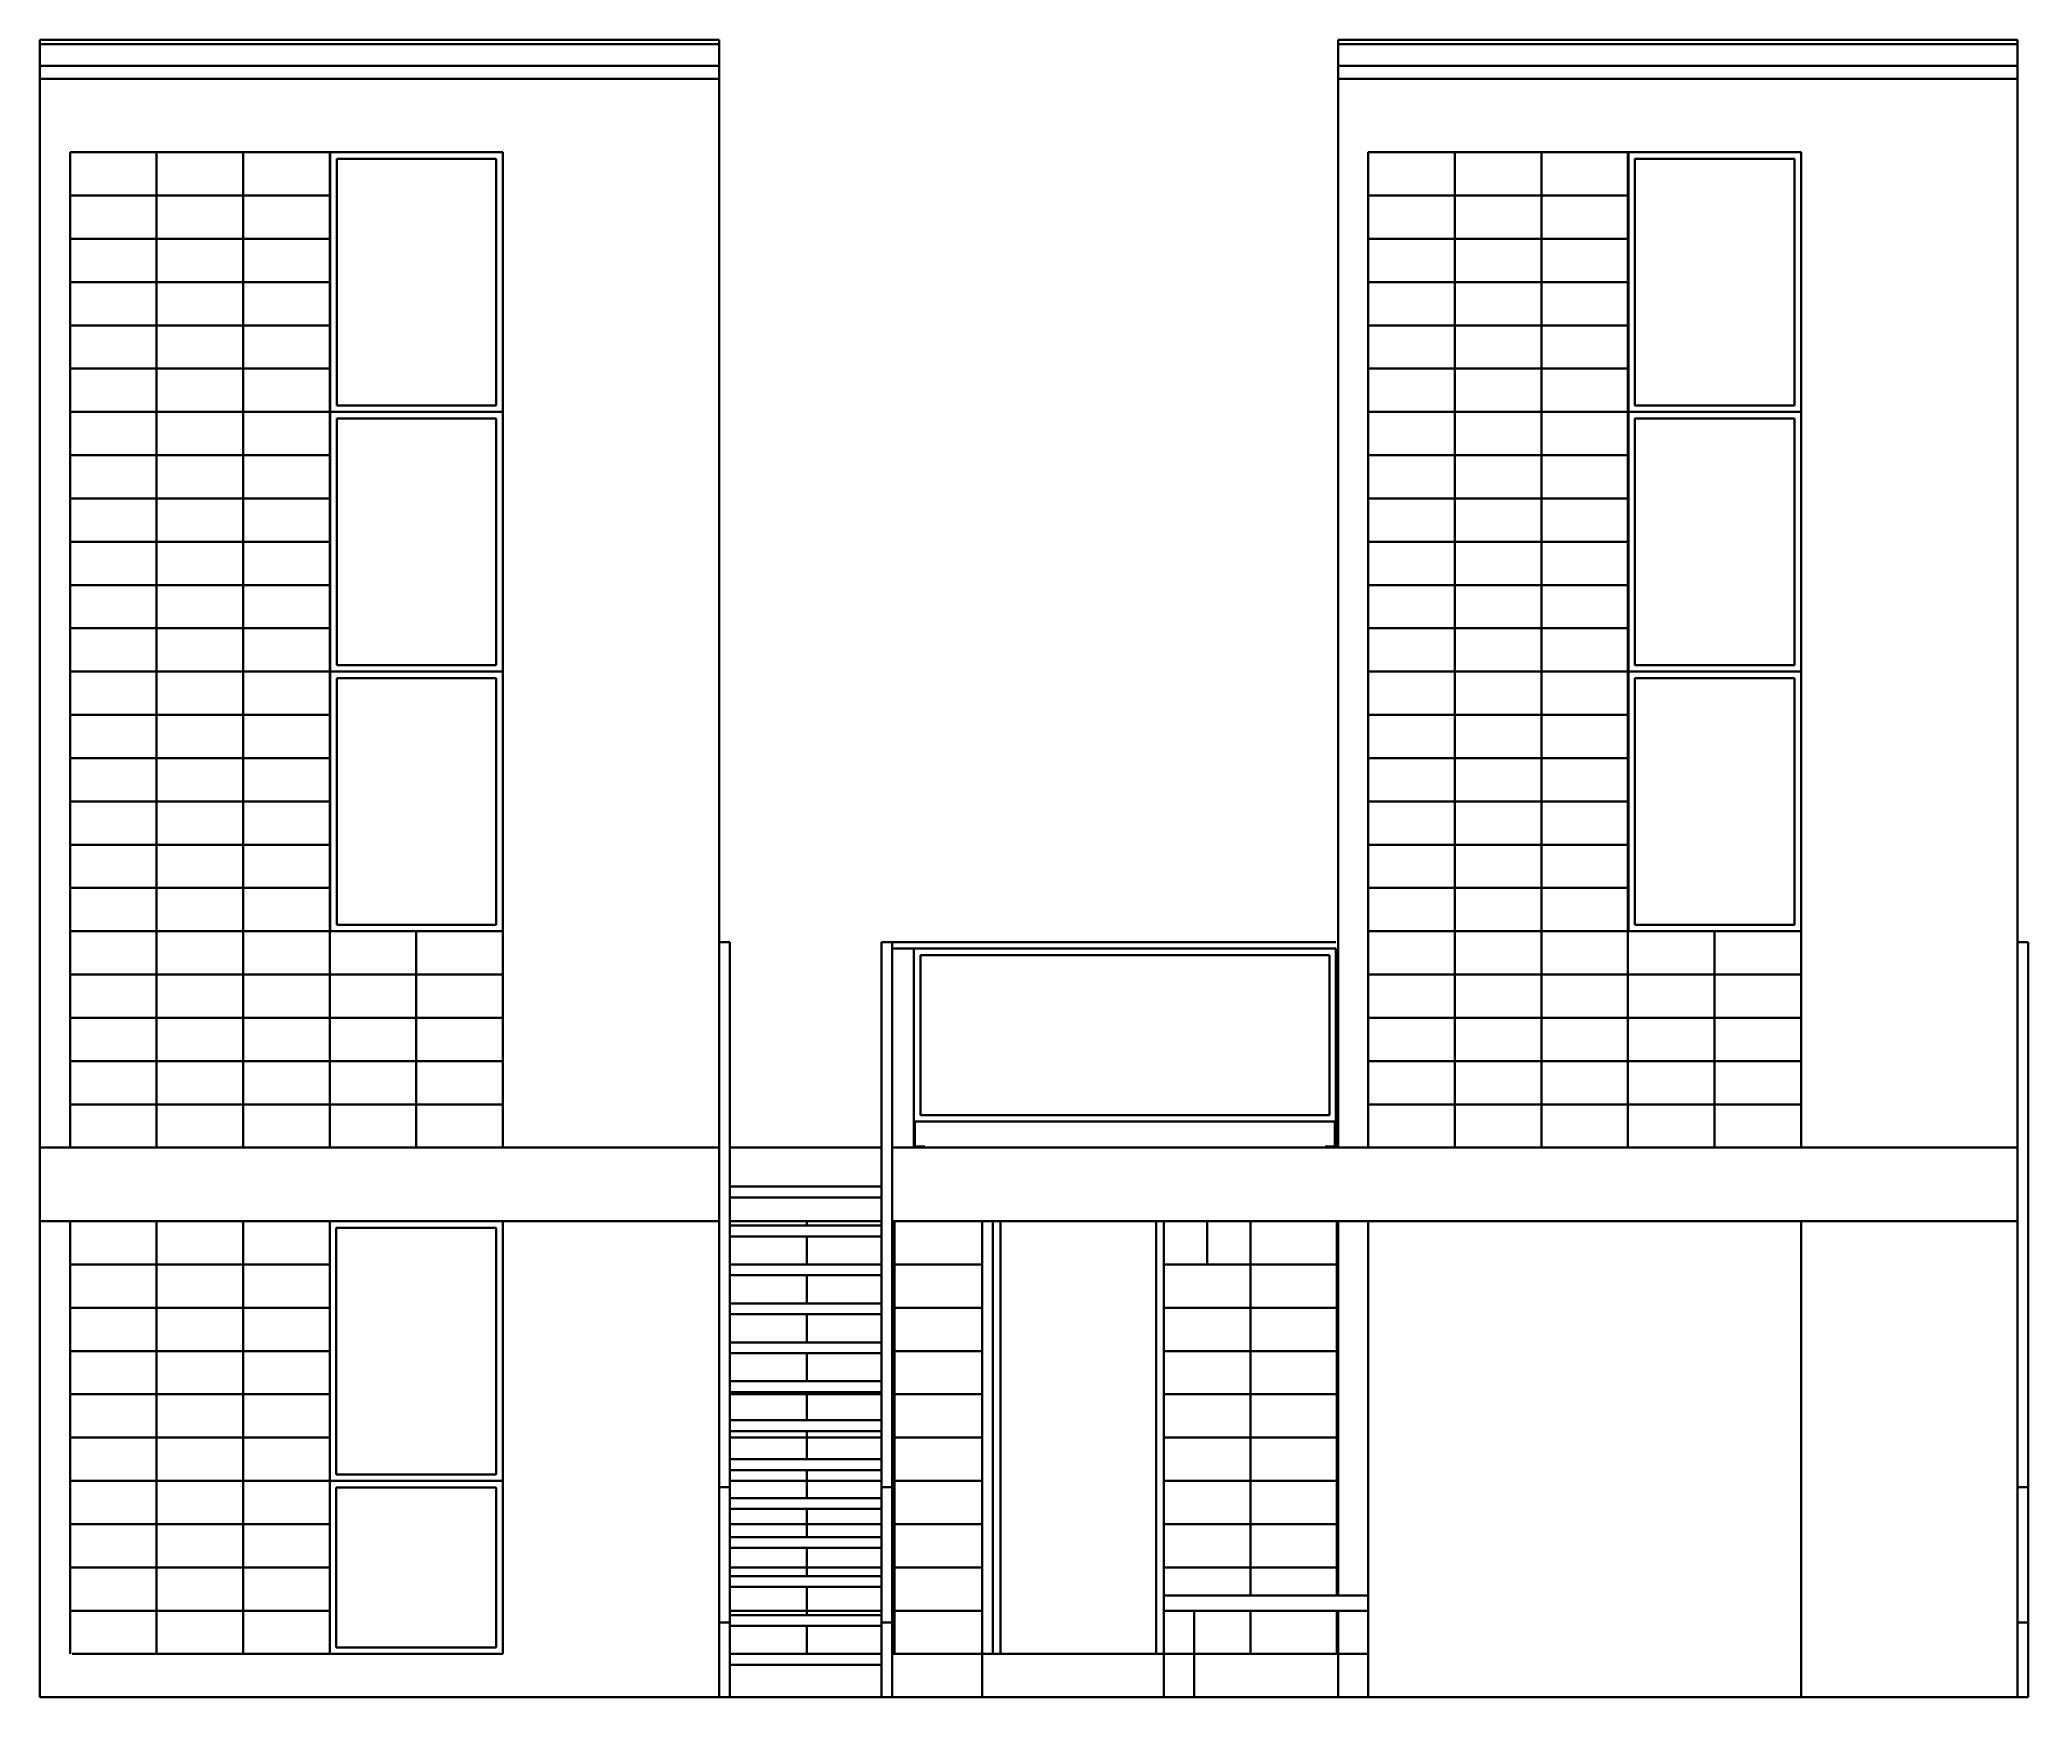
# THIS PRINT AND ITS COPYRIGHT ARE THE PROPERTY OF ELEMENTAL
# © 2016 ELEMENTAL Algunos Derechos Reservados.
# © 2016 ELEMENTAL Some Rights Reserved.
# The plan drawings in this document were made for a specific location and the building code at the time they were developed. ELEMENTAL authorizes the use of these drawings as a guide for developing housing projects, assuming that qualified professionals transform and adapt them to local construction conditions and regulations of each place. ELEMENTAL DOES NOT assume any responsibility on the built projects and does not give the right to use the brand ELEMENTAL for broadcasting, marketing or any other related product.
# Model space of a CAD drawing. Header units: metres. Extents: x 0 to 9.19, y 0 to 7.66.
import ezdxf

# ---------------------------------------------------------------- set-up
doc = ezdxf.new("R2010")
doc.units = ezdxf.units.M
doc.header["$LTSCALE"] = 5
doc.header["$MEASUREMENT"] = 0
doc.layers.add('A-ELEV-MBE1', color=7, linetype='Continuous', lineweight=35)
doc.layers.add('A-SECT-MCUT', color=7, linetype='Continuous', lineweight=35)

msp = doc.modelspace()

# ---------------------------------------------------------------- linework, layer by layer
at = {"layer": 'A-ELEV-MBE1'}
for p, q in [((0, 7.66), (3.14, 7.66)), ((0, 7.48), (0, 7.66)), ((0, 7.64), (3.14, 7.64)), ((3.14, 7.66), (3.14, 7.48)), ((6, 7.66), (9.14, 7.66)), ((6, 7.48), (6, 7.66)), ((6, 7.64), (9.14, 7.64)), ((9.14, 7.66), (9.14, 7.48)), ((0, 7.54), (3.14, 7.54)), ((6, 7.54), (9.14, 7.54)), ((0.14, 7.14), (0.14, 2.54)), ((0.14, 7.14), (2.14, 7.14)), ((1.3425, 5.99), (1.3425, 7.14)), ((1.3425, 7.14), (1.64, 7.14)), ((1.3725, 5.97), (1.3725, 7.11)), ((1.3725, 7.11), (2.11, 7.11)), ((2.11, 5.97), (2.11, 7.11)), ((2.14, 5.99), (2.14, 7.14)), ((2.14, 7.14), (2.14, 2.54)), ((6.14, 7.14), (6.14, 2.54)), ((6.15, 7.14), (8.14, 7.14)), ((7.3425, 5.99), (7.3425, 7.14)), ((7.3425, 7.14), (7.64, 7.14)), ((7.3725, 7.11), (8.11, 7.11)), ((7.3725, 5.97), (7.3725, 7.11)), ((8.14, 7.14), (7.64, 7.14)), ((8.11, 5.97), (8.11, 7.11)), ((8.14, 7.14), (8.14, 2.54)), ((8.14, 5.99), (8.14, 7.14)), ((1.3425, 4.69), (1.3425, 5.99)), ((2.14, 4.69), (2.14, 5.99)), ((7.3425, 4.69), (7.3425, 5.99)), ((8.14, 4.69), (8.14, 5.99)), ((1.3421, 5.94), (1.6396, 5.94)), ((1.64, 5.94), (1.3425, 5.94)), ((2.11, 5.97), (1.3725, 5.97)), ((1.3725, 4.77), (1.3725, 5.91)), ((1.3725, 5.91), (1.6696, 5.91)), ((2.1396, 5.94), (1.6396, 5.94)), ((1.64, 5.94), (2.14, 5.94)), ((2.11, 5.91), (1.6696, 5.91)), ((2.11, 4.77), (2.11, 5.91)), ((7.3421, 5.94), (7.6396, 5.94)), ((7.64, 5.94), (7.3425, 5.94)), ((8.11, 5.97), (7.3725, 5.97)), ((7.3725, 5.91), (7.6696, 5.91)), ((7.3725, 4.77), (7.3725, 5.91)), ((8.1396, 5.94), (7.6396, 5.94)), ((7.64, 5.94), (8.14, 5.94)), ((8.11, 5.91), (7.6696, 5.91)), ((8.11, 4.77), (8.11, 5.91)), ((1.3425, 4.74), (1.64, 4.74)), ((1.64, 4.74), (1.3425, 4.74)), ((1.3425, 3.54), (1.3425, 4.69)), ((1.67, 4.77), (1.3725, 4.77)), ((1.3725, 4.71), (2.11, 4.71)), ((1.3725, 3.57), (1.3725, 4.71)), ((1.64, 4.74), (2.14, 4.74)), ((2.14, 4.74), (1.64, 4.74)), ((1.67, 4.77), (2.11, 4.77)), ((2.11, 3.57), (2.11, 4.71)), ((2.14, 3.54), (2.14, 4.69)), ((7.64, 4.74), (7.3425, 4.74)), ((7.3425, 4.74), (7.64, 4.74)), ((7.3425, 3.54), (7.3425, 4.69)), ((7.67, 4.77), (7.3725, 4.77)), ((7.3725, 3.57), (7.3725, 4.71)), ((7.3725, 4.71), (8.11, 4.71)), ((8.14, 4.74), (7.64, 4.74)), ((7.64, 4.74), (8.14, 4.74)), ((7.67, 4.77), (8.11, 4.77)), ((8.11, 3.57), (8.11, 4.71)), ((8.14, 3.54), (8.14, 4.69)), ((1.64, 3.54), (1.3425, 3.54)), ((2.11, 3.57), (1.3725, 3.57)), ((1.64, 3.54), (2.14, 3.54)), ((7.64, 3.54), (7.3425, 3.54)), ((8.11, 3.57), (7.3725, 3.57)), ((7.64, 3.54), (8.14, 3.54)), ((9.14, 0.965), (9.14, 3.5)), ((3.14, 0.971), (3.14, 3.49)), ((3.19, 3.49), (3.14, 3.49)), ((3.19, 0.971), (3.19, 3.49)), ((3.89, 0.971), (3.89, 3.49)), ((3.94, 3.49), (3.89, 3.49)), ((3.89, 3.49), (5.99, 3.49)), ((3.94, 0.971), (3.94, 3.49)), ((3.94, 3.46), (5.99, 3.46)), ((4.04, 2.66), (4.04, 3.46)), ((4.07, 2.69), (4.07, 3.43)), ((4.07, 3.43), (5.96, 3.43)), ((5.96, 2.69), (5.96, 3.43)), ((5.99, 2.66), (5.99, 3.46)), ((5.99, 2.66), (5.99, 3.46)), ((6, 2.66), (6, 3.46)), ((6, 2.66), (6, 3.46)), ((9.14, 0.971), (9.14, 3.49)), ((9.19, 3.49), (9.14, 3.49)), ((9.19, 0.971), (9.19, 3.49)), ((4.07, 2.69), (5.96, 2.69)), ((4.04, 2.66), (5.99, 2.66)), ((4.04, 2.66), (4.04, 2.54)), ((4.045, 2.66), (4.045, 2.545)), ((5.985, 2.66), (5.985, 2.545)), ((5.99, 2.66), (5.99, 2.54)), ((6, 2.66), (6, 2.54)), ((0.15, 2.54), (0, 2.54)), ((3.19, 2.54), (3.89, 2.54)), ((3.94, 2.54), (6, 2.54)), ((4.045, 2.545), (4.09, 2.545)), ((4.09, 2.545), (4.09, 2.54)), ((5.94, 2.545), (5.94, 2.54)), ((5.985, 2.545), (5.94, 2.545)), ((3.19, 2.36), (3.89, 2.36)), ((3.19, 2.31), (3.89, 2.31)), ((0.15, 2.2), (0, 2.2)), ((0.14, 2.2), (0.14, 0.2)), ((0.15, 2.2), (3.14, 2.2)), ((1.34, 1), (1.34, 2.2)), ((1.34, 2.2), (2.14, 2.2)), ((1.37, 1.03), (1.37, 2.17)), ((1.37, 2.17), (2.11, 2.17)), ((2.11, 1.03), (2.11, 2.17)), ((2.14, 1), (2.14, 2.2)), ((3.19, 2.2), (3.545, 2.2)), ((3.89, 2.2), (3.19, 2.2)), ((3.19, 2.18), (3.89, 2.18)), ((3.19, 2.13), (3.89, 2.13)), ((3.545, 2.2), (3.89, 2.2)), ((3.545, 2.18), (3.545, 2.2)), ((3.545, 2.13), (3.545, 2)), ((3.545, 2), (3.545, 2.115)), ((3.94, 2.2), (5.9981, 2.2)), ((3.94, 2.2), (3.95, 2.2)), ((3.95, 2.2), (3.95, 2)), ((4.355, 0.2), (4.355, 2.2)), ((4.405, 2.2), (4.405, 0.2)), ((4.44, 2.2), (4.44, 0.2)), ((5.16, 0.2), (5.16, 2.2)), ((6, 2.2), (6, 0.47)), ((6.14, 2.2), (8.14, 2.2)), ((3.545, 2), (3.19, 2)), ((3.19, 2), (3.545, 2)), ((3.19, 2), (3.89, 2)), ((3.19, 1.95), (3.89, 1.95)), ((3.545, 2), (3.89, 2)), ((3.89, 2), (3.545, 2)), ((3.545, 1.82), (3.545, 1.95)), ((3.545, 1.95), (3.545, 1.82)), ((3.95, 2), (3.94, 2)), ((3.94, 2), (3.95, 2)), ((3.95, 2), (3.95, 1.8)), ((3.19, 1.82), (3.89, 1.82)), ((3.19, 1.77), (3.89, 1.77)), ((3.545, 1.64), (3.545, 1.77)), ((3.545, 1.77), (3.545, 1.64)), ((3.95, 1.8), (3.94, 1.8)), ((3.94, 1.8), (3.95, 1.8)), ((3.95, 1.8), (3.95, 1.6)), ((3.19, 1.64), (3.89, 1.64)), ((3.19, 1.59), (3.89, 1.59)), ((3.545, 1.46), (3.545, 1.59)), ((3.545, 1.59), (3.545, 1.46)), ((3.95, 1.6), (3.94, 1.6)), ((3.94, 1.6), (3.95, 1.6)), ((3.95, 1.6), (3.95, 1.4)), ((2.14, 1.483), (2.14, 1.05)), ((3.19, 1.46), (3.89, 1.46)), ((3.19, 1.41), (3.89, 1.41)), ((3.545, 1.4), (3.19, 1.4)), ((3.19, 1.4), (3.545, 1.4)), ((3.545, 1.28), (3.545, 1.41)), ((3.545, 1.41), (3.545, 1.28)), ((3.545, 1.4), (3.89, 1.4)), ((3.89, 1.4), (3.545, 1.4)), ((3.95, 1.4), (3.94, 1.4)), ((3.94, 1.4), (3.95, 1.4)), ((3.95, 1.4), (3.95, 1.2)), ((1.37, 1.2), (1.37, 1.03)), ((2.11, 1.2), (2.11, 1.03)), ((2.14, 1.2), (2.14, 0.2)), ((3.19, 1.28), (3.89, 1.28)), ((3.19, 1.23), (3.89, 1.23)), ((3.545, 1.2), (3.19, 1.2)), ((3.19, 1.2), (3.545, 1.2)), ((3.545, 1.1), (3.545, 1.23)), ((3.545, 1.2), (3.545, 1.185)), ((3.545, 1.2), (3.89, 1.2)), ((3.89, 1.2), (3.545, 1.2)), ((3.95, 1.2), (3.94, 1.2)), ((3.94, 1.2), (3.95, 1.2)), ((3.95, 1.2), (3.95, 1)), ((2.11, 1.03), (1.37, 1.03)), ((1.67, 1.03), (2.11, 1.03)), ((3.19, 1.1), (3.89, 1.1)), ((3.19, 1.05), (3.89, 1.05)), ((3.545, 0.92), (3.545, 1.05)), ((3.545, 1.05), (3.545, 0.92)), ((9.14, 1.015), (9.14, 0)), ((1.34, 1), (2.14, 1)), ((1.37, 0.97), (2.11, 0.97)), ((1.37, 0.97), (1.37, 0.23)), ((2.11, 0.97), (2.11, 0.23)), ((3.14, 0.971), (3.19, 0.971)), ((3.14, 0.971), (3.14, 0.3446)), ((3.545, 1), (3.19, 1)), ((3.19, 1), (3.545, 1)), ((3.19, 0.971), (3.19, 0.3446)), ((3.19, 0.92), (3.89, 0.92)), ((3.545, 1), (3.89, 1)), ((3.89, 1), (3.545, 1)), ((3.89, 0.971), (3.89, 0.3446)), ((3.89, 0.971), (3.94, 0.971)), ((3.95, 1), (3.94, 1)), ((3.94, 1), (3.95, 1)), ((3.94, 0.971), (3.94, 0.3446)), ((3.95, 1), (3.95, 0.8)), ((9.14, 0.971), (9.19, 0.971)), ((9.14, 0.971), (9.14, 0.3446)), ((9.19, 0.971), (9.19, 0.3446)), ((3.19, 0.87), (3.89, 0.87)), ((3.545, 0.87), (3.545, 0.74)), ((3.545, 0.8), (3.19, 0.8)), ((3.19, 0.8), (3.545, 0.8)), ((3.19, 0.74), (3.89, 0.74)), ((3.545, 0.8), (3.89, 0.8)), ((3.89, 0.8), (3.545, 0.8)), ((3.95, 0.8), (3.94, 0.8)), ((3.94, 0.8), (3.95, 0.8)), ((3.95, 0.8), (3.95, 0.6)), ((3.19, 0.69), (3.89, 0.69)), ((3.545, 0.56), (3.545, 0.69)), ((3.19, 0.6), (3.89, 0.6)), ((3.545, 0.6), (3.19, 0.6)), ((3.19, 0.6), (3.545, 0.6)), ((3.19, 0.56), (3.89, 0.56)), ((3.545, 0.6), (3.89, 0.6)), ((3.89, 0.6), (3.545, 0.6)), ((3.95, 0.6), (3.94, 0.6)), ((3.94, 0.6), (3.95, 0.6)), ((3.95, 0.6), (3.95, 0.4)), ((5.595, 0.6), (5.195, 0.6)), ((5.195, 0.6), (5.195, 0.4)), ((5.995, 0.6), (5.595, 0.6)), ((5.595, 0.6), (5.595, 0.47)), ((5.595, 0.47), (5.595, 0.6)), ((5.995, 0.47), (5.995, 0.6)), ((3.19, 0.51), (3.89, 0.51)), ((3.545, 0.51), (3.545, 0.38)), ((3.545, 0.38), (3.545, 0.51)), ((5.195, 0.47), (5.195, 0.4)), ((6.14, 0.47), (5.195, 0.47)), ((6.14, 0.4), (6.14, 0.47)), ((3.19, 0.4), (3.545, 0.4)), ((3.19, 0.38), (3.89, 0.38)), ((3.89, 0.4), (3.545, 0.4)), ((3.95, 0.4), (3.94, 0.4)), ((3.94, 0.4), (3.95, 0.4)), ((3.95, 0.4), (3.95, 0.2)), ((5.195, 0.4), (6.14, 0.4)), ((5.195, 0.4), (5.195, 0.2)), ((5.595, 0.4), (5.595, 0.2)), ((5.595, 0.2), (5.595, 0.4)), ((5.995, 0.2), (5.995, 0.4)), ((3.14, 0.3446), (3.14, 0)), ((3.14, 0.3446), (3.19, 0.3446)), ((3.19, 0.3446), (3.19, 0)), ((3.19, 0.33), (3.89, 0.33)), ((3.545, 0.33), (3.545, 0.21)), ((3.545, 0.2), (3.545, 0.33)), ((3.89, 0.3446), (3.89, 0)), ((3.89, 0.3446), (3.94, 0.3446)), ((3.94, 0.3446), (3.94, 0)), ((9.14, 0.3446), (9.14, 0)), ((9.14, 0.3446), (9.19, 0.3446)), ((9.19, 0.3446), (9.19, 0)), ((2.14, 0.2), (0.15, 0.2)), ((1.37, 0.23), (2.11, 0.23)), ((3.19, 0.2), (3.89, 0.2)), ((3.19, 0.2), (3.89, 0.2)), ((3.95, 0.2), (3.94, 0.2)), ((4.355, 0.2), (4.355, 0)), ((4.355, 0.2), (4.355, 0)), ((3.19, 0.15), (3.89, 0.15)), ((0, 0), (9.19, 0))]:
    msp.add_line(p, q, dxfattribs=at)
for points in [[(0.54, 6.94), (0.94, 6.94), (0.94, 7.14), (0.54, 7.14)], [(0.94, 6.94), (1.34, 6.94), (1.34, 7.14), (0.94, 7.14)], [(6.14, 6.94), (6.54, 6.94), (6.54, 7.14), (6.14, 7.14)], [(6.14, 6.94), (6.54, 6.94), (6.54, 7.14), (6.14, 7.14)], [(6.54, 6.94), (6.94, 6.94), (6.94, 7.14), (6.54, 7.14)], [(6.94, 6.94), (7.34, 6.94), (7.34, 7.14), (6.94, 7.14)], [(0.14, 6.74), (0.54, 6.74), (0.54, 6.94), (0.14, 6.94)], [(0.54, 6.74), (0.94, 6.74), (0.94, 6.94), (0.54, 6.94)], [(0.94, 6.74), (1.34, 6.74), (1.34, 6.94), (0.94, 6.94)], [(6.14, 6.74), (6.54, 6.74), (6.54, 6.94), (6.14, 6.94)], [(6.54, 6.74), (6.94, 6.74), (6.94, 6.94), (6.54, 6.94)], [(6.94, 6.74), (7.34, 6.74), (7.34, 6.94), (6.94, 6.94)], [(0.14, 6.54), (0.54, 6.54), (0.54, 6.74), (0.14, 6.74)], [(0.54, 6.54), (0.94, 6.54), (0.94, 6.74), (0.54, 6.74)], [(0.94, 6.54), (1.34, 6.54), (1.34, 6.74), (0.94, 6.74)], [(6.14, 6.54), (6.54, 6.54), (6.54, 6.74), (6.14, 6.74)], [(6.54, 6.54), (6.94, 6.54), (6.94, 6.74), (6.54, 6.74)], [(6.94, 6.54), (7.34, 6.54), (7.34, 6.74), (6.94, 6.74)], [(0.14, 6.34), (0.54, 6.34), (0.54, 6.54), (0.14, 6.54)], [(0.54, 6.34), (0.94, 6.34), (0.94, 6.54), (0.54, 6.54)], [(0.94, 6.34), (1.34, 6.34), (1.34, 6.54), (0.94, 6.54)], [(6.14, 6.34), (6.54, 6.34), (6.54, 6.54), (6.14, 6.54)], [(6.54, 6.34), (6.94, 6.34), (6.94, 6.54), (6.54, 6.54)], [(6.94, 6.34), (7.34, 6.34), (7.34, 6.54), (6.94, 6.54)], [(0.14, 6.14), (0.54, 6.14), (0.54, 6.34), (0.14, 6.34)], [(0.54, 6.14), (0.94, 6.14), (0.94, 6.34), (0.54, 6.34)], [(0.94, 6.14), (1.34, 6.14), (1.34, 6.34), (0.94, 6.34)], [(6.14, 6.14), (6.54, 6.14), (6.54, 6.34), (6.14, 6.34)], [(6.54, 6.14), (6.94, 6.14), (6.94, 6.34), (6.54, 6.34)], [(6.94, 6.14), (7.34, 6.14), (7.34, 6.34), (6.94, 6.34)], [(0.14, 5.94), (0.54, 5.94), (0.54, 6.14), (0.14, 6.14)], [(0.54, 5.94), (0.94, 5.94), (0.94, 6.14), (0.54, 6.14)], [(0.94, 5.94), (1.34, 5.94), (1.34, 6.14), (0.94, 6.14)], [(6.14, 5.94), (6.54, 5.94), (6.54, 6.14), (6.14, 6.14)], [(6.54, 5.94), (6.94, 5.94), (6.94, 6.14), (6.54, 6.14)], [(6.94, 5.94), (7.34, 5.94), (7.34, 6.14), (6.94, 6.14)], [(0.14, 5.74), (0.54, 5.74), (0.54, 5.94), (0.14, 5.94)], [(0.54, 5.74), (0.94, 5.74), (0.94, 5.94), (0.54, 5.94)], [(0.94, 5.74), (1.34, 5.74), (1.34, 5.94), (0.94, 5.94)], [(6.14, 5.74), (6.54, 5.74), (6.54, 5.94), (6.14, 5.94)], [(6.54, 5.74), (6.94, 5.74), (6.94, 5.94), (6.54, 5.94)], [(6.94, 5.74), (7.34, 5.74), (7.34, 5.94), (6.94, 5.94)], [(0.14, 5.54), (0.54, 5.54), (0.54, 5.74), (0.14, 5.74)], [(0.54, 5.54), (0.94, 5.54), (0.94, 5.74), (0.54, 5.74)], [(0.94, 5.54), (1.34, 5.54), (1.34, 5.74), (0.94, 5.74)], [(6.14, 5.54), (6.54, 5.54), (6.54, 5.74), (6.14, 5.74)], [(6.54, 5.54), (6.94, 5.54), (6.94, 5.74), (6.54, 5.74)], [(6.94, 5.54), (7.34, 5.54), (7.34, 5.74), (6.94, 5.74)], [(0.14, 5.34), (0.54, 5.34), (0.54, 5.54), (0.14, 5.54)], [(0.54, 5.34), (0.94, 5.34), (0.94, 5.54), (0.54, 5.54)], [(0.94, 5.34), (1.34, 5.34), (1.34, 5.54), (0.94, 5.54)], [(6.14, 5.34), (6.54, 5.34), (6.54, 5.54), (6.14, 5.54)], [(6.54, 5.34), (6.94, 5.34), (6.94, 5.54), (6.54, 5.54)], [(6.94, 5.34), (7.34, 5.34), (7.34, 5.54), (6.94, 5.54)], [(0.14, 5.14), (0.54, 5.14), (0.54, 5.34), (0.14, 5.34)], [(0.54, 5.14), (0.94, 5.14), (0.94, 5.34), (0.54, 5.34)], [(0.94, 5.14), (1.34, 5.14), (1.34, 5.34), (0.94, 5.34)], [(6.14, 5.14), (6.54, 5.14), (6.54, 5.34), (6.14, 5.34)], [(6.54, 5.14), (6.94, 5.14), (6.94, 5.34), (6.54, 5.34)], [(6.94, 5.14), (7.34, 5.14), (7.34, 5.34), (6.94, 5.34)], [(0.14, 4.94), (0.54, 4.94), (0.54, 5.14), (0.14, 5.14)], [(0.54, 4.94), (0.94, 4.94), (0.94, 5.14), (0.54, 5.14)], [(0.94, 4.94), (1.34, 4.94), (1.34, 5.14), (0.94, 5.14)], [(6.14, 4.94), (6.54, 4.94), (6.54, 5.14), (6.14, 5.14)], [(6.54, 4.94), (6.94, 4.94), (6.94, 5.14), (6.54, 5.14)], [(6.94, 4.94), (7.34, 4.94), (7.34, 5.14), (6.94, 5.14)], [(0.14, 4.74), (0.54, 4.74), (0.54, 4.94), (0.14, 4.94)], [(0.54, 4.74), (0.94, 4.74), (0.94, 4.94), (0.54, 4.94)], [(0.94, 4.74), (1.34, 4.74), (1.34, 4.94), (0.94, 4.94)], [(6.14, 4.74), (6.54, 4.74), (6.54, 4.94), (6.14, 4.94)], [(6.54, 4.74), (6.94, 4.74), (6.94, 4.94), (6.54, 4.94)], [(6.94, 4.74), (7.34, 4.74), (7.34, 4.94), (6.94, 4.94)], [(0.14, 4.54), (0.54, 4.54), (0.54, 4.74), (0.14, 4.74)], [(0.54, 4.54), (0.94, 4.54), (0.94, 4.74), (0.54, 4.74)], [(0.94, 4.54), (1.34, 4.54), (1.34, 4.74), (0.94, 4.74)], [(6.14, 4.54), (6.54, 4.54), (6.54, 4.74), (6.14, 4.74)], [(6.54, 4.54), (6.94, 4.54), (6.94, 4.74), (6.54, 4.74)], [(6.94, 4.54), (7.34, 4.54), (7.34, 4.74), (6.94, 4.74)], [(0.14, 4.34), (0.54, 4.34), (0.54, 4.54), (0.14, 4.54)], [(0.54, 4.34), (0.94, 4.34), (0.94, 4.54), (0.54, 4.54)], [(0.94, 4.34), (1.34, 4.34), (1.34, 4.54), (0.94, 4.54)], [(6.14, 4.34), (6.54, 4.34), (6.54, 4.54), (6.14, 4.54)], [(6.54, 4.34), (6.94, 4.34), (6.94, 4.54), (6.54, 4.54)], [(6.94, 4.34), (7.34, 4.34), (7.34, 4.54), (6.94, 4.54)], [(0.14, 4.14), (0.54, 4.14), (0.54, 4.34), (0.14, 4.34)], [(0.54, 4.14), (0.94, 4.14), (0.94, 4.34), (0.54, 4.34)], [(0.94, 4.14), (1.34, 4.14), (1.34, 4.34), (0.94, 4.34)], [(6.14, 4.14), (6.54, 4.14), (6.54, 4.34), (6.14, 4.34)], [(6.54, 4.14), (6.94, 4.14), (6.94, 4.34), (6.54, 4.34)], [(6.94, 4.14), (7.34, 4.14), (7.34, 4.34), (6.94, 4.34)], [(0.14, 3.94), (0.54, 3.94), (0.54, 4.14), (0.14, 4.14)], [(0.54, 3.94), (0.94, 3.94), (0.94, 4.14), (0.54, 4.14)], [(0.94, 3.94), (1.34, 3.94), (1.34, 4.14), (0.94, 4.14)], [(6.14, 3.94), (6.54, 3.94), (6.54, 4.14), (6.14, 4.14)], [(6.54, 3.94), (6.94, 3.94), (6.94, 4.14), (6.54, 4.14)], [(6.94, 3.94), (7.34, 3.94), (7.34, 4.14), (6.94, 4.14)], [(0.14, 3.74), (0.54, 3.74), (0.54, 3.94), (0.14, 3.94)], [(0.54, 3.74), (0.94, 3.74), (0.94, 3.94), (0.54, 3.94)], [(0.94, 3.74), (1.34, 3.74), (1.34, 3.94), (0.94, 3.94)], [(6.14, 3.74), (6.54, 3.74), (6.54, 3.94), (6.14, 3.94)], [(6.54, 3.74), (6.94, 3.74), (6.94, 3.94), (6.54, 3.94)], [(6.94, 3.74), (7.34, 3.74), (7.34, 3.94), (6.94, 3.94)], [(0.14, 3.54), (0.54, 3.54), (0.54, 3.74), (0.14, 3.74)], [(0.54, 3.54), (0.94, 3.54), (0.94, 3.74), (0.54, 3.74)], [(0.94, 3.54), (1.34, 3.54), (1.34, 3.74), (0.94, 3.74)], [(6.14, 3.54), (6.54, 3.54), (6.54, 3.74), (6.14, 3.74)], [(6.54, 3.54), (6.94, 3.54), (6.94, 3.74), (6.54, 3.74)], [(6.94, 3.54), (7.34, 3.54), (7.34, 3.74), (6.94, 3.74)], [(0.14, 3.34), (0.54, 3.34), (0.54, 3.54), (0.14, 3.54)], [(0.54, 3.34), (0.94, 3.34), (0.94, 3.54), (0.54, 3.54)], [(0.94, 3.34), (1.34, 3.34), (1.34, 3.54), (0.94, 3.54)], [(1.34, 3.34), (1.74, 3.34), (1.74, 3.54), (1.34, 3.54)], [(1.74, 3.34), (2.14, 3.34), (2.14, 3.54), (1.74, 3.54)], [(6.14, 3.34), (6.54, 3.34), (6.54, 3.54), (6.14, 3.54)], [(6.54, 3.34), (6.94, 3.34), (6.94, 3.54), (6.54, 3.54)], [(6.94, 3.34), (7.34, 3.34), (7.34, 3.54), (6.94, 3.54)], [(7.34, 3.34), (7.74, 3.34), (7.74, 3.54), (7.34, 3.54)], [(7.74, 3.34), (8.14, 3.34), (8.14, 3.54), (7.74, 3.54)], [(0.14, 3.14), (0.54, 3.14), (0.54, 3.34), (0.14, 3.34)], [(0.54, 3.14), (0.94, 3.14), (0.94, 3.34), (0.54, 3.34)], [(0.94, 3.14), (1.34, 3.14), (1.34, 3.34), (0.94, 3.34)], [(1.34, 3.14), (1.74, 3.14), (1.74, 3.34), (1.34, 3.34)], [(1.74, 3.14), (2.14, 3.14), (2.14, 3.34), (1.74, 3.34)], [(6.14, 3.14), (6.54, 3.14), (6.54, 3.34), (6.14, 3.34)], [(6.54, 3.14), (6.94, 3.14), (6.94, 3.34), (6.54, 3.34)], [(6.94, 3.14), (7.34, 3.14), (7.34, 3.34), (6.94, 3.34)], [(7.34, 3.14), (7.74, 3.14), (7.74, 3.34), (7.34, 3.34)], [(7.74, 3.14), (8.14, 3.14), (8.14, 3.34), (7.74, 3.34)], [(0.14, 2.94), (0.54, 2.94), (0.54, 3.14), (0.14, 3.14)], [(0.54, 2.94), (0.94, 2.94), (0.94, 3.14), (0.54, 3.14)], [(0.94, 2.94), (1.34, 2.94), (1.34, 3.14), (0.94, 3.14)], [(1.34, 2.94), (1.74, 2.94), (1.74, 3.14), (1.34, 3.14)], [(1.74, 2.94), (2.14, 2.94), (2.14, 3.14), (1.74, 3.14)], [(6.14, 2.94), (6.54, 2.94), (6.54, 3.14), (6.14, 3.14)], [(6.54, 2.94), (6.94, 2.94), (6.94, 3.14), (6.54, 3.14)], [(6.94, 2.94), (7.34, 2.94), (7.34, 3.14), (6.94, 3.14)], [(7.34, 2.94), (7.74, 2.94), (7.74, 3.14), (7.34, 3.14)], [(7.74, 2.94), (8.14, 2.94), (8.14, 3.14), (7.74, 3.14)], [(0.14, 2.74), (0.54, 2.74), (0.54, 2.94), (0.14, 2.94)], [(0.54, 2.74), (0.94, 2.74), (0.94, 2.94), (0.54, 2.94)], [(0.94, 2.74), (1.34, 2.74), (1.34, 2.94), (0.94, 2.94)], [(1.34, 2.74), (1.74, 2.74), (1.74, 2.94), (1.34, 2.94)], [(1.74, 2.74), (2.14, 2.74), (2.14, 2.94), (1.74, 2.94)], [(6.14, 2.74), (6.54, 2.74), (6.54, 2.94), (6.14, 2.94)], [(6.54, 2.74), (6.94, 2.74), (6.94, 2.94), (6.54, 2.94)], [(6.94, 2.74), (7.34, 2.74), (7.34, 2.94), (6.94, 2.94)], [(7.34, 2.74), (7.74, 2.74), (7.74, 2.94), (7.34, 2.94)], [(7.74, 2.74), (8.14, 2.74), (8.14, 2.94), (7.74, 2.94)], [(0.14, 2.54), (0.54, 2.54), (0.54, 2.74), (0.14, 2.74)], [(0.54, 2.54), (0.94, 2.54), (0.94, 2.74), (0.54, 2.74)], [(0.94, 2.54), (1.34, 2.54), (1.34, 2.74), (0.94, 2.74)], [(1.34, 2.54), (1.74, 2.54), (1.74, 2.74), (1.34, 2.74)], [(1.74, 2.54), (2.14, 2.54), (2.14, 2.74), (1.74, 2.74)], [(6.14, 2.54), (6.54, 2.54), (6.54, 2.74), (6.14, 2.74)], [(6.54, 2.54), (6.94, 2.54), (6.94, 2.74), (6.54, 2.74)], [(6.94, 2.54), (7.34, 2.54), (7.34, 2.74), (6.94, 2.74)], [(7.34, 2.54), (7.74, 2.54), (7.74, 2.74), (7.34, 2.74)], [(7.74, 2.54), (8.14, 2.54), (8.14, 2.74), (7.74, 2.74)], [(0.14, 2), (0.54, 2), (0.54, 2.2), (0.14, 2.2)], [(0.54, 2), (0.94, 2), (0.94, 2.2), (0.54, 2.2)], [(0.94, 2), (1.34, 2), (1.34, 2.2), (0.94, 2.2)], [(3.95, 2.2), (4.355, 2.2), (4.355, 2), (3.95, 2)], [(4.405, 2.2), (5.195, 2.2), (5.195, 0.2), (4.405, 0.2)], [(5.195, 2.2), (5.395, 2.2), (5.395, 2), (5.195, 2)], [(5.195, 2), (5.595, 2), (5.595, 2.2), (5.195, 2.2)], [(5.595, 2), (5.995, 2), (5.995, 2.2), (5.595, 2.2)], [(0.14, 1.8), (0.54, 1.8), (0.54, 2), (0.14, 2)], [(0.54, 1.8), (0.94, 1.8), (0.94, 2), (0.54, 2)], [(0.94, 1.8), (1.34, 1.8), (1.34, 2), (0.94, 2)], [(3.95, 2), (4.355, 2), (4.355, 1.8), (3.95, 1.8)], [(5.195, 1.8), (5.595, 1.8), (5.595, 2), (5.195, 2)], [(5.595, 1.8), (5.995, 1.8), (5.995, 2), (5.595, 2)], [(0.14, 1.6), (0.54, 1.6), (0.54, 1.8), (0.14, 1.8)], [(0.54, 1.6), (0.94, 1.6), (0.94, 1.8), (0.54, 1.8)], [(0.94, 1.6), (1.34, 1.6), (1.34, 1.8), (0.94, 1.8)], [(3.95, 1.8), (4.355, 1.8), (4.355, 1.6), (3.95, 1.6)], [(5.195, 1.6), (5.595, 1.6), (5.595, 1.8), (5.195, 1.8)], [(5.595, 1.6), (5.995, 1.6), (5.995, 1.8), (5.595, 1.8)], [(0.14, 1.4), (0.54, 1.4), (0.54, 1.6), (0.14, 1.6)], [(0.54, 1.4), (0.94, 1.4), (0.94, 1.6), (0.54, 1.6)], [(0.94, 1.4), (1.34, 1.4), (1.34, 1.6), (0.94, 1.6)], [(3.95, 1.6), (4.355, 1.6), (4.355, 1.4), (3.95, 1.4)], [(5.195, 1.4), (5.595, 1.4), (5.595, 1.6), (5.195, 1.6)], [(5.595, 1.4), (5.995, 1.4), (5.995, 1.6), (5.595, 1.6)], [(0.14, 1.2), (0.54, 1.2), (0.54, 1.4), (0.14, 1.4)], [(0.54, 1.2), (0.94, 1.2), (0.94, 1.4), (0.54, 1.4)], [(0.94, 1.2), (1.34, 1.2), (1.34, 1.4), (0.94, 1.4)], [(3.95, 1.4), (4.355, 1.4), (4.355, 1.2), (3.95, 1.2)], [(5.195, 1.2), (5.595, 1.2), (5.595, 1.4), (5.195, 1.4)], [(5.595, 1.2), (5.995, 1.2), (5.995, 1.4), (5.595, 1.4)], [(0.14, 1), (0.54, 1), (0.54, 1.2), (0.14, 1.2)], [(0.54, 1), (0.94, 1), (0.94, 1.2), (0.54, 1.2)], [(0.94, 1), (1.34, 1), (1.34, 1.2), (0.94, 1.2)], [(3.95, 1.2), (4.355, 1.2), (4.355, 1), (3.95, 1)], [(5.195, 1), (5.595, 1), (5.595, 1.2), (5.195, 1.2)], [(5.595, 1), (5.995, 1), (5.995, 1.2), (5.595, 1.2)], [(0.14, 0.8), (0.54, 0.8), (0.54, 1), (0.14, 1)], [(0.54, 0.8), (0.94, 0.8), (0.94, 1), (0.54, 1)], [(0.94, 0.8), (1.34, 0.8), (1.34, 1), (0.94, 1)], [(3.95, 1), (4.355, 1), (4.355, 0.8), (3.95, 0.8)], [(5.195, 0.8), (5.595, 0.8), (5.595, 1), (5.195, 1)], [(5.595, 0.8), (5.995, 0.8), (5.995, 1), (5.595, 1)], [(0.14, 0.6), (0.54, 0.6), (0.54, 0.8), (0.14, 0.8)], [(0.54, 0.6), (0.94, 0.6), (0.94, 0.8), (0.54, 0.8)], [(0.94, 0.6), (1.34, 0.6), (1.34, 0.8), (0.94, 0.8)], [(3.95, 0.8), (4.355, 0.8), (4.355, 0.6), (3.95, 0.6)], [(5.195, 0.6), (5.595, 0.6), (5.595, 0.8), (5.195, 0.8)], [(5.595, 0.6), (5.995, 0.6), (5.995, 0.8), (5.595, 0.8)], [(0.14, 0.4), (0.54, 0.4), (0.54, 0.6), (0.14, 0.6)], [(0.54, 0.4), (0.94, 0.4), (0.94, 0.6), (0.54, 0.6)], [(0.94, 0.4), (1.34, 0.4), (1.34, 0.6), (0.94, 0.6)], [(3.95, 0.6), (4.355, 0.6), (4.355, 0.4), (3.95, 0.4)], [(0.54, 0.2), (0.94, 0.2), (0.94, 0.4), (0.54, 0.4)], [(0.94, 0.2), (1.34, 0.2), (1.34, 0.4), (0.94, 0.4)], [(3.95, 0.4), (4.355, 0.4), (4.355, 0.2), (3.95, 0.2)], [(5.195, 0.4), (5.335, 0.4), (5.335, 0.2), (5.195, 0.2)], [(6, 0.4), (6.14, 0.4), (6.14, 0.2), (6, 0.2)], [(5.195, 0.2), (5.335, 0.2), (5.335, 0), (5.195, 0)], [(6, 0.2), (6.14, 0.2), (6.14, 0), (6, 0)]]:
    msp.add_lwpolyline(points, close=True, dxfattribs=at)
for points in [[(0.15, 2.54), (3.14, 2.54)], [(6, 2.54), (9.14, 2.54)], [(3.94, 2.2), (3.95, 2.2), (3.95, 2), (3.94, 2)], [(9.14, 2.2), (4.0186, 2.2)], [(3.94, 2), (3.95, 2), (3.95, 1.8), (3.94, 1.8)], [(3.94, 1.8), (3.95, 1.8), (3.95, 1.6), (3.94, 1.6)], [(3.94, 1.6), (3.95, 1.6), (3.95, 1.4), (3.94, 1.4)], [(3.94, 1.4), (3.95, 1.4), (3.95, 1.2), (3.94, 1.2)], [(3.94, 1.2), (3.95, 1.2), (3.95, 1), (3.94, 1)]]:
    msp.add_lwpolyline(points, dxfattribs=at)
at = {"layer": 'A-SECT-MCUT'}
for p, q in [((0, 7.48), (3.14, 7.48)), ((0, 7.48), (0, 2.54)), ((3.14, 7.48), (3.14, 2.54)), ((6, 7.48), (9.14, 7.48)), ((6, 7.48), (6, 2.54)), ((9.14, 7.48), (9.14, 2.54)), ((0, 2.54), (0, 0.31)), ((3.14, 2.2), (3.14, 0)), ((3.19, 2.2), (3.89, 2.2)), ((6.14, 2.2), (6.14, 0)), ((8.14, 2.2), (8.14, 0)), ((9.14, 2.2), (9.14, 0)), ((0, 0.7537), (0, 0)), ((6, 0.4), (6, 0.2)), ((3.95, 0.2), (5.195, 0.2)), ((5.335, 0.2), (6, 0.2))]:
    msp.add_line(p, q, dxfattribs=at)

doc.saveas('drawing.dxf')
